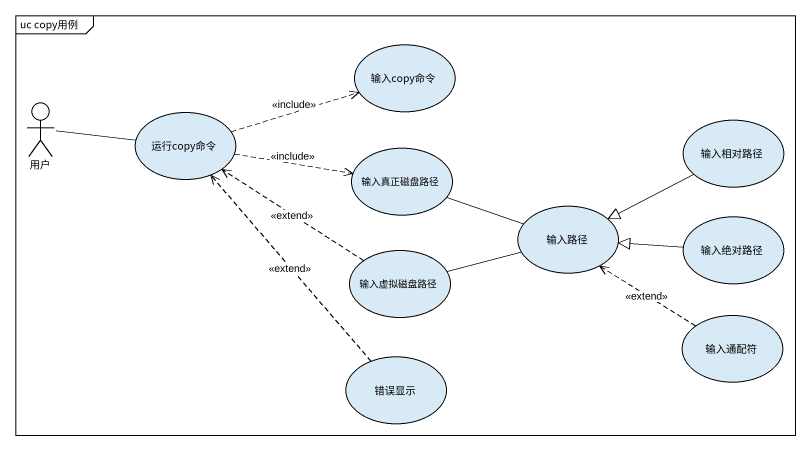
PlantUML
@startuml
mainframe uc copy用例
usecase 输入copy命令
actor 用户
usecase 运行copy命令
usecase 输入相对路径
usecase 输入真正磁盘路径
usecase 输入路径
usecase 输入绝对路径
usecase 输入虚拟磁盘路径
usecase 输入通配符
usecase 错误显示
用户 -right- 运行copy命令
运行copy命令 .right.> 输入copy命令 : <<include>>
运行copy命令 .right.> 输入真正磁盘路径 : <<include>>
输入相对路径 -left-|> 输入路径
输入真正磁盘路径 -right- 输入路径
输入绝对路径 -left-|> 输入路径
输入虚拟磁盘路径 .up.> 运行copy命令 : <<extend>>
输入虚拟磁盘路径 -right- 输入路径
输入通配符 .up.> 输入路径 : <<extend>>
错误显示 .up.> 运行copy命令 : <<extend>>
@enduml
